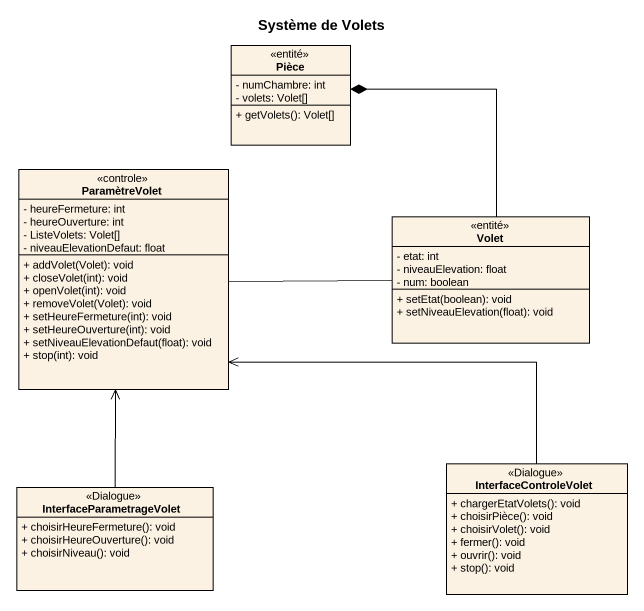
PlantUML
@startuml
title Système de Volets
hide circle
hide empty members
skinparam classAttributeIconSize 0
class Pièce <<entité>> {
  - numChambre: int
  - volets: Volet[]
  + getVolets(): Volet[]
}
class ParamètreVolet <<controle>> {
  - heureFermeture: int
  - heureOuverture: int
  - ListeVolets: Volet[]
  - niveauElevationDefaut: float
  + addVolet(Volet): void
  + closeVolet(int): void
  + openVolet(int): void
  + removeVolet(Volet): void
  + setHeureFermeture(int): void
  + setHeureOuverture(int): void
  + setNiveauElevationDefaut(float): void
  + stop(int): void
}
class Volet <<entité>> {
  - etat: int
  - niveauElevation: float
  - num: boolean
  + setEtat(boolean): void
  + setNiveauElevation(float): void
}
class InterfaceParametrageVolet <<Dialogue>> {
  + choisirHeureFermeture(): void
  + choisirHeureOuverture(): void
  + choisirNiveau(): void
}
class InterfaceControleVolet <<Dialogue>> {
  + chargerEtatVolets(): void
  + choisirPièce(): void
  + choisirVolet(): void
  + fermer(): void
  + ouvrir(): void
  + stop(): void
}
Volet -up-* Pièce
Volet -left- ParamètreVolet
InterfaceParametrageVolet -up-> ParamètreVolet
InterfaceControleVolet -up-> ParamètreVolet
@enduml
